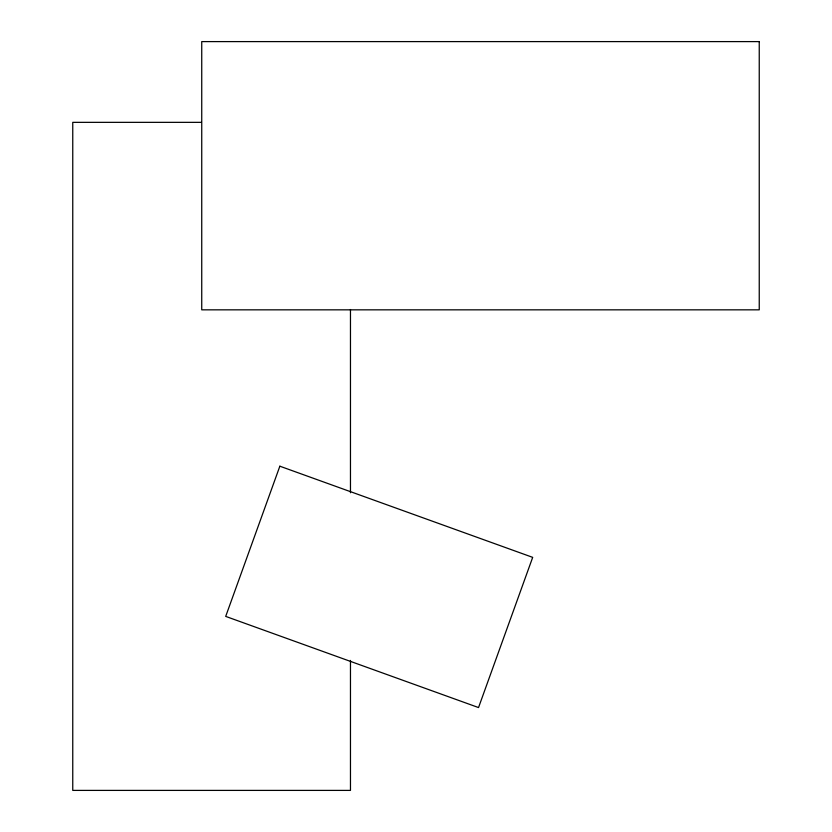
<?xml version="1.0" encoding="UTF-8"?>
<svg xmlns="http://www.w3.org/2000/svg" width="832" height="832" viewBox="0 0 832 832"><rect width="100%" height="100%" fill="white"/><g stroke="black" fill="none" stroke-linecap="round" stroke-linejoin="round"><path stroke-width="1.25" d="M201.24 122.346L72.758 122.346L72.758 790.4L350.47 790.4L350.47 660.431M350.47 309.504L350.47 492.762M279.854 466.201L225.701 616.398L478.535 707.564L532.688 557.357L279.854 466.201M759.242 41.6L201.739 41.6L201.739 309.837L759.242 309.837L759.242 41.6"/></g></svg>
